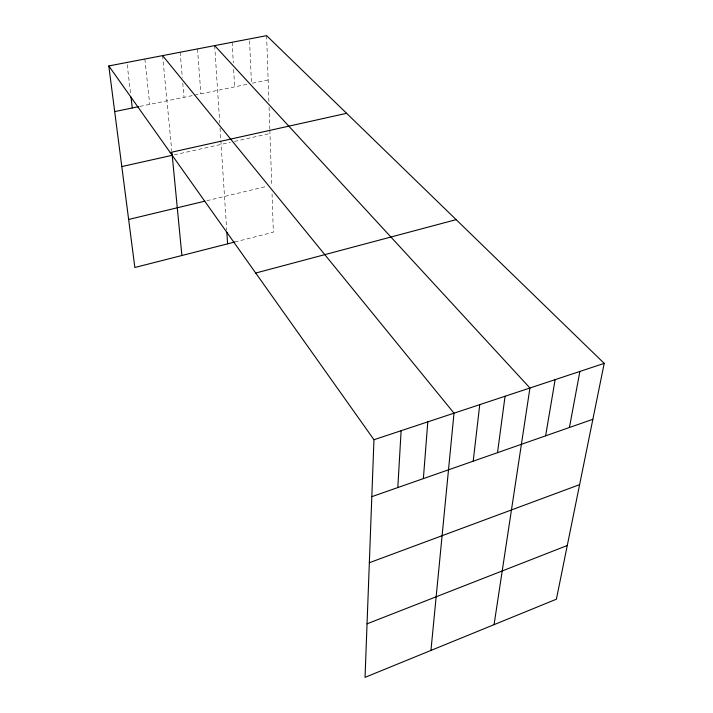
<?xml version="1.0" encoding="UTF-8"?>
<svg xmlns="http://www.w3.org/2000/svg" width="713" height="713" viewBox="0 0 713 713"><rect width="100%" height="100%" fill="white"/><g stroke="black" fill="none" stroke-linecap="round" stroke-linejoin="round"><path stroke-width="0.53" stroke-dasharray="3.56 2.67" d="M234.791 242.019L273.364 232.188L272.054 193.891M206.823 200.709L266.555 186.387M174.275 154.855L230.37 142.333M234.488 141.415L269.977 133.491M139.926 106.397L193.508 95.355M194.56 95.132L248.311 84.054M268.133 79.972L251.466 83.403L249.541 40.053M127.181 64.633L130.639 93.884M144.855 59.027L149.721 104.374M162.591 55.614L171.788 150.889M180.139 52.254L182.314 77.53M182.786 83.02L184.016 97.307M197.501 48.921L200.888 93.831M214.675 45.623L219.72 122.992M220.05 128.144L226.707 230.147M232.18 42.263L233.311 62.94M233.668 69.464L234.622 86.879M266.617 35.65L268.89 101.977M269.068 107.164L269.826 129.142M269.862 130.229L271.751 185.139"/><path stroke-width="1.07" d="M108.795 65.944L373.96 439.716L365.038 677.35L556.39 599.196L604.205 363.38L266.617 35.65L108.795 65.944L134.846 267.5L234.791 242.019M397.818 487.567L401.116 430.714M423.37 478.619L427.791 421.864M430.946 650.425L454.003 413.175L162.591 55.614M473.2 461.177L479.751 404.645M497.505 452.675L505.062 396.25M494.073 624.65L529.937 388.006L214.675 45.623M545.623 435.83L555.124 379.655M569.437 427.497L579.874 371.446M367.043 623.822L567.272 545.507M369.343 562.726L579.616 484.635M371.821 496.658L592.868 419.297M373.96 439.716L604.205 363.38M255.717 273.043L456.151 219.649M128.634 219.461L204.72 201.209M121.798 166.575L172.216 155.318M170.211 152.52L346.607 113.314M114.695 111.593L138.83 106.62M131.023 97.137L132.297 107.966M172.002 153.099L181.886 255.504M226.85 232.278L227.599 243.855"/></g></svg>
